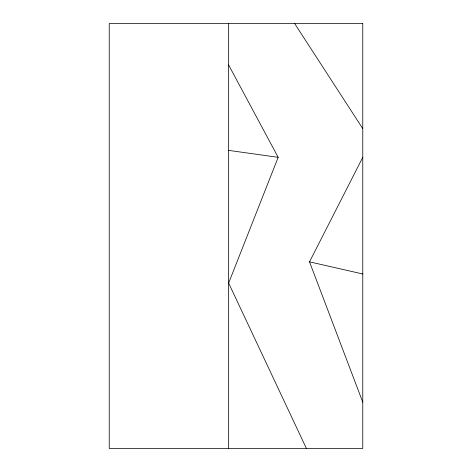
<?xml version="1.0" encoding="UTF-8"?>
<svg xmlns="http://www.w3.org/2000/svg" width="472" height="472" viewBox="0 0 472 472"><rect width="100%" height="100%" fill="white"/><g stroke="black" fill="none" stroke-linecap="round" stroke-linejoin="round"><path stroke-width="0.71" d="M228.649 64.994L278.167 157.335L228.649 283.064L306.387 448.4M362.773 402.203L309.514 261.848L362.773 157.335M228.649 150.379L278.167 157.335M309.514 261.848L362.773 273.984M294.681 23.6L362.773 128.655M228.649 23.6L228.649 448.4M362.773 23.6L109.227 23.6L109.227 448.4L362.773 448.4L362.773 23.6"/></g></svg>
